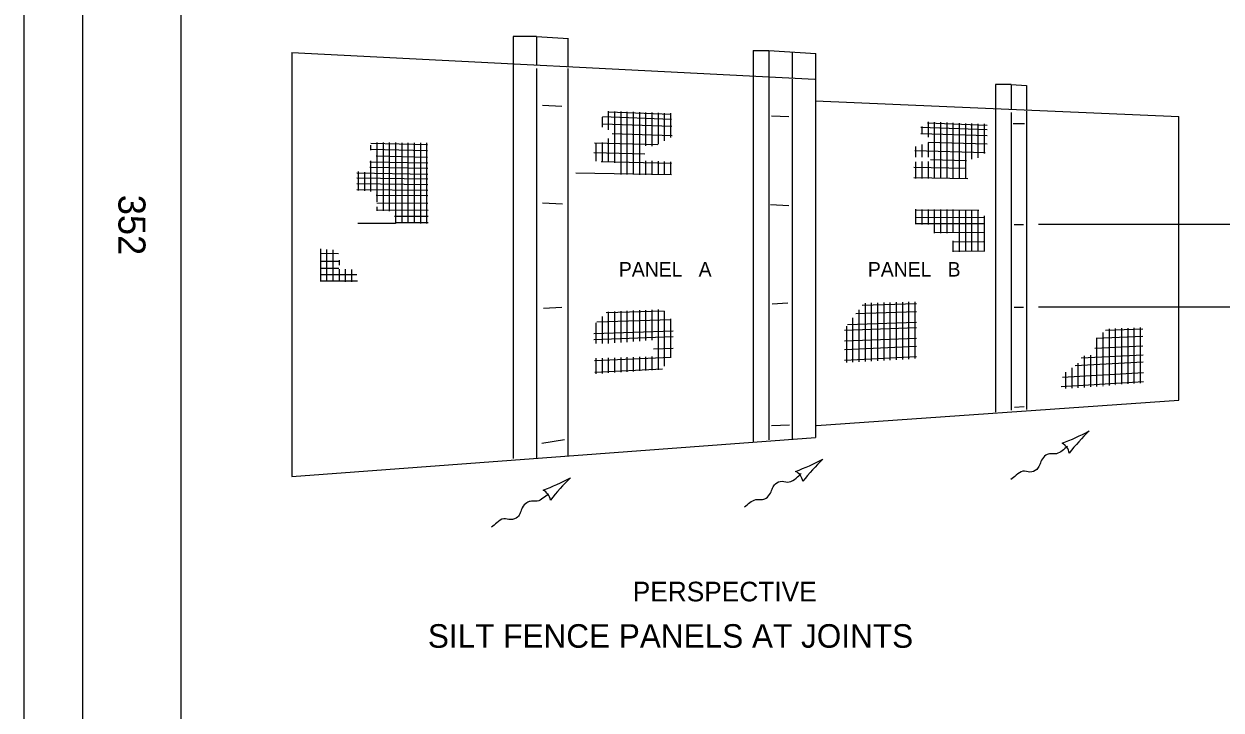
# Model space of a CAD drawing. Extents: x -894 to 866, y -472 to 714.
# Drawn here: x -894 to -285, y -123 to 226 of the extents above; entities that cross this region are included whole.
import ezdxf

# ---------------------------------------------------------------- set-up
doc = ezdxf.new("R2010")
doc.units = 0
for name, color, linetype in [('border_PLOTTING-ELEMENTS', 7, 'Continuous'), ('border_rw_22x34_Cut_Lines', 7, 'Continuous'), ('border_SHEET', 7, 'Continuous'), ('border_WITHIN-BORDER-anno', 7, 'Continuous'), ('df_FLOW-LINE', 7, 'Continuous'), ('temp_CONSTRUCTION', 7, 'Continuous'), ('temp_CONSTRUCTION-anno', 7, 'Continuous')]:
    doc.layers.add(name, color=color, linetype=linetype)

msp = doc.modelspace()

# ---------------------------------------------------------------- linework, layer by layer
at = {"layer": 'border_PLOTTING-ELEMENTS'}
for points in [[(-894.04, -472.44), (865.96, -472.44), (865.96, 713.56), (-894.04, 713.56)], [(-864.04, 670.56), (835.96, 670.56), (835.96, -429.44), (-864.04, -429.44)]]:
    msp.add_lwpolyline(points, close=True, dxfattribs=at)
at = {"layer": 'border_rw_22x34_Cut_Lines'}
msp.add_lwpolyline([(-864.04, 670.56), (835.96, 670.56), (835.96, -429.44), (-864.04, -429.44)], close=True, dxfattribs=at)
at = {"layer": 'border_SHEET'}
msp.add_line((-814.04, -404.44), (-814.04, 645.56), dxfattribs=at)
at = {"layer": 'df_FLOW-LINE'}
for p, q in [((-361.94, 7.41), (-361.93, 7.4)), ((-497.54, -6.92), (-497.53, -6.93)), ((-626.06, -16.49), (-626.05, -16.5))]:
    msp.add_line(p, q, dxfattribs=at)
for centre, radius, start, end in [((-404.26, 116.9), 111.36, 290.2999, 298.11159), ((-274.28, -61.27), 111.36, 134.11159, 141.92506), ((-368.77, 6.29), 6.92, 9.32659, 62.89658), ((-539.85, 102.57), 111.36, 290.2999, 298.11159), ((-409.87, -75.6), 111.36, 134.11159, 141.92506), ((-668.37, 93), 111.36, 290.2999, 298.11159), ((-538.39, -85.17), 111.36, 134.11159, 141.92506), ((-504.37, -8.04), 6.92, 9.32659, 62.89658), ((-632.89, -17.61), 6.92, 9.32659, 62.89658)]:
    msp.add_arc(centre, radius, start, end, dxfattribs=at)
for points in [[(-362.77, 10.84), (-365.53, 8.6), (-368.51, 7.1), (-371.34, 7.1), (-373.8, 6.36), (-376.04, 3.82), (-377.09, 1.21), (-378.5, -0.96), (-381.93, -2.23), (-385.51, -1.85), (-389.02, -3.87), (-391.7, -6.11)], [(-527.29, -19.99), (-524.53, -17.75), (-521.55, -16.26), (-518.71, -16.26), (-516.25, -15.51), (-514.02, -12.97), (-512.97, -10.36), (-511.55, -8.2), (-508.12, -6.93), (-504.54, -7.3), (-501.04, -5.29), (-498.35, -3.05)], [(-627.08, -13.35), (-629.84, -15.59), (-632.82, -17.08), (-635.66, -17.08), (-638.12, -17.83), (-640.35, -20.36), (-641.4, -22.98), (-642.81, -25.14), (-646.25, -26.41), (-649.83, -26.04), (-653.33, -28.05), (-656.02, -30.29)]]:
    msp.add_spline(points, degree=3, dxfattribs=at)
at = {"layer": 'temp_CONSTRUCTION'}
for p, q in [((-633.1, 219.34), (-644.98, 219.34)), ((-644.98, 219.34), (-644.98, 205.61)), ((-633.1, 219.34), (-616.87, 218.37)), ((-633.1, 219.34), (-633.1, 204.99)), ((-617.26, 218.39), (-617.26, 204.37)), ((-757.61, 211.25), (-757.61, -4.54)), ((-757.61, 211.25), (-491.47, 197.65)), ((-522.79, 212.23), (-522.79, 199.25)), ((-522.79, 212.23), (-514.87, 212.23)), ((-514.87, 212.23), (-490.98, 210.79)), ((-514.87, 212.23), (-514.87, 198.78)), ((-502.99, 211.51), (-502.99, 198.45)), ((-491.12, 210.8), (-491.12, 197.54)), ((-644.98, 205.61), (-644.98, 4.71)), ((-633.1, 203.13), (-633.1, 4.75)), ((-617.26, 203.13), (-617.26, 5.93)), ((-522.79, 199.25), (-522.79, 13.13)), ((-514.87, 198.78), (-514.87, 14.16)), ((-502.99, 197.67), (-502.99, 14.5)), ((-491.12, 197.64), (-491.12, 186.67)), ((-391.57, 194.93), (-399.49, 194.93)), ((-399.49, 194.93), (-399.49, 183.47)), ((-391.57, 194.93), (-383.65, 194.46)), ((-391.57, 194.93), (-391.57, 181.99)), ((-383.65, 194.46), (-383.65, 181.99)), ((-630.02, 184.38), (-620.28, 183.93)), ((-491.12, 186.67), (-306.09, 178.61)), ((-491.12, 186.67), (-491.12, 21.34)), ((-399.49, 183.47), (-399.49, 28.31)), ((-599.77, 178.35), (-599.77, 173.23)), ((-599.54, 178.61), (-564.5, 177.37)), ((-596.6, 181.41), (-596.6, 171.91)), ((-596.52, 180.99), (-564.64, 179.81)), ((-593.43, 181.3), (-593.43, 155.17)), ((-590.26, 181.2), (-590.26, 149.12)), ((-587.1, 181.09), (-587.1, 149.11)), ((-583.93, 180.99), (-583.93, 149.09)), ((-580.76, 180.88), (-580.76, 149.07)), ((-577.59, 180.77), (-577.59, 163.67)), ((-574.43, 180.67), (-574.43, 163.55)), ((-571.26, 180.56), (-571.26, 164.53)), ((-568.09, 180.45), (-568.09, 166.27)), ((-564.92, 180.34), (-564.92, 168)), ((-513.57, 179.06), (-504.71, 178.62)), ((-391.57, 180.74), (-391.57, 29.32)), ((-383.65, 181.37), (-383.65, 29.66)), ((-306.09, 34.38), (-306.09, 178.61)), ((-599.61, 174.97), (-564.31, 173.81)), ((-437.51, 173.29), (-403.76, 172.09)), ((-437, 173.6), (-437, 169.82)), ((-434.18, 175.39), (-403.76, 174.26)), ((-433.84, 176), (-433.84, 175.65)), ((-433.84, 175.61), (-433.84, 168.24)), ((-430.67, 175.87), (-430.67, 147.1)), ((-427.5, 175.73), (-427.5, 147.1)), ((-424.33, 175.6), (-424.33, 147.1)), ((-421.17, 175.46), (-421.17, 147.1)), ((-418, 175.33), (-418, 147.1)), ((-414.83, 175.19), (-414.83, 147.1)), ((-411.66, 175.06), (-411.66, 157.01)), ((-408.5, 174.98), (-408.5, 157.7)), ((-405.33, 174.98), (-405.33, 159.93)), ((-390.47, 175.07), (-384.72, 175.07)), ((-717.48, 165.13), (-688.61, 164.41)), ((-714.41, 165.51), (-714.41, 135.22)), ((-711.24, 165.47), (-711.24, 130.71)), ((-708.07, 165.43), (-708.07, 130.5)), ((-704.91, 165.4), (-704.91, 124.27)), ((-701.74, 165.36), (-701.74, 124.48)), ((-698.57, 165.32), (-698.57, 124.41)), ((-695.41, 165.29), (-695.41, 124.35)), ((-692.24, 165.25), (-692.24, 124.28)), ((-689.07, 165.21), (-689.07, 124.27)), ((-603.56, 165.23), (-571.35, 164.37)), ((-602.93, 165.26), (-602.93, 155.95)), ((-599.77, 165.37), (-599.77, 155.69)), ((-596.6, 167.45), (-596.6, 155.43)), ((-594.61, 169.96), (-564.04, 169.04)), ((-437.43, 170.04), (-403.76, 168.93)), ((-433.84, 165.47), (-433.84, 157.9)), ((-433.82, 165.58), (-403.76, 164.69)), ((-717.74, 162.1), (-688.59, 161.42)), ((-717.58, 164.02), (-717.58, 161.53)), ((-714.73, 158.58), (-688.56, 158.03)), ((-603.88, 160.33), (-578.05, 159.72)), ((-440.5, 161.34), (-404.7, 160.38)), ((-440.17, 163.41), (-440.17, 157.9)), ((-437, 164.35), (-437, 157.9)), ((-717.94, 155.59), (-688.53, 155.02)), ((-717.94, 152.93), (-688.51, 152.41)), ((-717.58, 156.17), (-717.58, 140.55)), ((-600.26, 155.73), (-600.25, 155.73)), ((-600.25, 155.73), (-564.45, 154.99)), ((-577.59, 156.2), (-577.59, 149.06)), ((-574.43, 156.05), (-574.43, 149.04)), ((-571.26, 155.9), (-571.26, 149.03)), ((-568.09, 155.75), (-568.09, 149.01)), ((-564.92, 155.59), (-564.92, 148.99)), ((-441.04, 152.93), (-414.48, 152.38)), ((-440.17, 155.63), (-440.17, 147.1)), ((-437, 155.71), (-437, 147.1)), ((-433.84, 155.78), (-433.84, 147.1)), ((-432.52, 156.77), (-414.27, 156.34)), ((-724.61, 149.96), (-688.49, 149.39)), ((-688.47, 146.83), (-724.61, 147.35)), ((-723.91, 150.66), (-723.91, 140.99)), ((-720.74, 150.42), (-720.74, 140.77)), ((-613.05, 149.95), (-564.45, 149.14)), ((-441.04, 147.58), (-413.52, 147.11)), ((-688.44, 143.93), (-724.61, 144.38)), ((-688.42, 141.03), (-724.61, 141.42)), ((-688.4, 138.29), (-714.78, 138.53)), ((-688.37, 134.36), (-714.33, 134.54)), ((-630.02, 134.77), (-619.84, 134.32)), ((-688.34, 130.91), (-714.58, 131.03)), ((-714.41, 132.73), (-714.41, 130.71)), ((-514.01, 133.88), (-504.71, 133.44)), ((-440.39, 131.12), (-407.95, 130.96)), ((-440.17, 131.47), (-440.17, 123.89)), ((-437, 131.43), (-437, 123.79)), ((-433.84, 131.41), (-433.84, 123.69)), ((-430.67, 131.38), (-430.67, 119.33)), ((-427.5, 131.35), (-427.5, 119.35)), ((-424.33, 131.32), (-424.33, 119.37)), ((-421.17, 131.29), (-421.17, 119.4)), ((-418, 131.26), (-418, 109.88)), ((-414.83, 131.23), (-414.83, 109.9)), ((-411.66, 131.2), (-411.66, 109.92)), ((-408.5, 131.17), (-408.5, 109.94)), ((-405.33, 128.17), (-405.33, 109.96)), ((-704.91, 124.27), (-724, 124.29)), ((-688.31, 127.76), (-705.38, 127.81)), ((-688.29, 124.62), (-705.01, 124.64)), ((-440.39, 127.45), (-405.05, 127.36)), ((-440.39, 124.15), (-405.02, 124.15)), ((-390.03, 123.79), (-385.16, 123.79)), ((-430.89, 119.73), (-404.97, 119.81)), ((-743.14, 111.29), (-743.14, 95.21)), ((-739.97, 111.07), (-739.97, 95.06)), ((-736.8, 110.85), (-736.8, 94.92)), ((-421.28, 110.12), (-405.02, 110.29)), ((-421.19, 114.93), (-405.65, 115.04)), ((-421.17, 115.43), (-421.17, 109.86)), ((-734, 108.83), (-743.33, 108.92)), ((-733.56, 104.84), (-743.33, 104.91)), ((-733.63, 105.52), (-733.63, 103.03)), ((-733.8, 101.33), (-743.33, 101.37)), ((-724.61, 98.11), (-743.33, 98.16)), ((-733.63, 101.01), (-733.63, 94.77)), ((-730.47, 101.01), (-730.47, 94.62)), ((-727.3, 100.8), (-727.3, 94.57)), ((-724.23, 94.94), (-743.33, 94.95)), ((-629.58, 81.17), (-620.28, 81.62)), ((-597.63, 78.98), (-568.2, 79.82)), ((-596.6, 79.33), (-596.6, 63.21)), ((-593.43, 79.47), (-593.43, 63.45)), ((-590.26, 79.62), (-590.26, 63.69)), ((-587.1, 79.76), (-587.1, 63.92)), ((-583.93, 79.91), (-583.93, 64.16)), ((-580.76, 80.06), (-580.76, 64.39)), ((-577.59, 80.2), (-577.59, 64.63)), ((-574.43, 80.35), (-574.43, 64.87)), ((-571.26, 80.5), (-571.26, 49.8)), ((-568.09, 79.68), (-568.09, 51.56)), ((-513.13, 83.39), (-505.16, 83.83)), ((-470.56, 78.43), (-439.78, 79.4)), ((-469.08, 80.38), (-469.08, 53.87)), ((-467.32, 82.71), (-439.78, 83.5)), ((-465.91, 83.77), (-465.91, 54.05)), ((-462.74, 83.85), (-462.74, 54.23)), ((-459.58, 83.93), (-459.58, 54.4)), ((-456.41, 84.02), (-456.41, 54.58)), ((-453.24, 84.1), (-453.24, 54.75)), ((-450.07, 84.18), (-450.07, 54.93)), ((-446.91, 84.26), (-446.91, 55.11)), ((-443.74, 84.35), (-443.74, 55.28)), ((-440.57, 84.43), (-440.57, 55.46)), ((-390.03, 81.71), (-385.16, 81.71)), ((-602.93, 73.68), (-602.93, 63.19)), ((-602.34, 74.27), (-564.71, 75.45)), ((-599.77, 76.85), (-599.77, 63.19)), ((-564.92, 75.72), (-564.92, 55.95)), ((-474.78, 72.84), (-439.78, 74.08)), ((-472.25, 76.19), (-472.25, 53.7)), ((-603.89, 68.27), (-563.57, 69.7)), ((-476.28, 70.01), (-439.78, 71.37)), ((-475.41, 72), (-475.41, 53.52)), ((-344.85, 68.8), (-344.85, 41.9)), ((-343.54, 69.93), (-324.53, 70.71)), ((-341.68, 70.61), (-341.68, 42.08)), ((-338.51, 70.75), (-338.51, 42.27)), ((-335.34, 70.9), (-335.34, 42.46)), ((-332.18, 71.03), (-332.18, 42.64)), ((-329.01, 71.18), (-329.01, 42.83)), ((-325.84, 71.32), (-325.84, 43.01)), ((-603.89, 65.25), (-563.57, 66.75)), ((-476.28, 64.46), (-439.78, 65.97)), ((-476.28, 60.18), (-439.78, 61.79)), ((-348.9, 60.86), (-324.41, 62.03)), ((-348.27, 65.83), (-324.47, 66.88)), ((-348.01, 66.05), (-348.01, 41.71)), ((-603.67, 54.56), (-564.68, 56.28)), ((-602.93, 55.64), (-602.93, 47.76)), ((-599.77, 55.74), (-599.77, 47.97)), ((-596.6, 55.85), (-596.6, 48.17)), ((-593.43, 55.95), (-593.43, 48.37)), ((-590.26, 56.05), (-590.26, 48.58)), ((-587.1, 56.15), (-587.1, 48.78)), ((-583.93, 56.25), (-583.93, 48.98)), ((-580.76, 56.35), (-580.76, 49.19)), ((-577.59, 56.45), (-577.59, 49.39)), ((-574.43, 56.55), (-574.43, 49.59)), ((-573.65, 60.45), (-563.57, 60.87)), ((-476.28, 54.75), (-439.78, 56.5)), ((-355.92, 55.89), (-324.34, 57.49)), ((-354.35, 56.89), (-354.35, 41.34)), ((-351.18, 57.28), (-351.18, 41.53)), ((-603.48, 48.66), (-568.99, 50.31)), ((-360.68, 50.74), (-360.68, 40.42)), ((-358.95, 51.92), (-324.29, 53.78)), ((-357.52, 53.22), (-357.52, 40.63)), ((-366.07, 41.35), (-324.15, 43.92)), ((-365.34, 46.11), (-324.22, 48.47)), ((-363.85, 48.57), (-363.85, 40.22)), ((-354.35, 41.33), (-354.35, 40.84)), ((-351.18, 41.46), (-351.18, 41.05)), ((-348.01, 41.58), (-348.01, 41.26)), ((-344.85, 41.71), (-344.85, 41.47)), ((-341.68, 41.84), (-341.68, 41.68)), ((-338.51, 41.96), (-338.51, 41.89)), ((-490.55, 21.38), (-306.09, 34.38)), ((-389.8, 30.7), (-384.93, 31.14)), ((-513.57, 21.38), (-504.27, 21.82)), ((-491.12, 21.38), (-491.12, 15.35)), ((-757.61, -4.54), (-491.12, 15.35)), ((-630.47, 12.52), (-618.95, 14.3))]:
    msp.add_line(p, q, dxfattribs=at)
at = {"layer": 'temp_CONSTRUCTION-anno'}
for p, q in [((-267.07, 123.79), (-377.66, 123.79)), ((-267.07, 81.71), (-377.66, 81.71))]:
    msp.add_line(p, q, dxfattribs=at)

# ---------------------------------------------------------------- texts
at = {"layer": 'border_WITHIN-BORDER-anno'}
msp.add_text('352', height=13.78, rotation=270, dxfattribs=at).set_placement((-845.95, 138.85))
at = {"layer": 'temp_CONSTRUCTION-anno'}
for s, height, p in [('PANEL   A', 7.382, (-591.2, 97.24)), ('PANEL   B', 7.382, (-464.46, 97.24)), ('PERSPECTIVE', 10, (-584.16, -68.05)), ('SILT FENCE PANELS AT JOINTS', 12, (-688.42, -91.64))]:
    msp.add_text(s, height=height, dxfattribs=at).set_placement(p)

doc.saveas('drawing.dxf')
